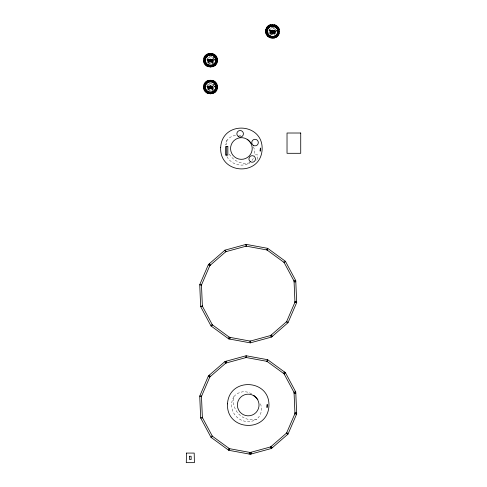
<?xml version="1.0" encoding="UTF-8"?>
<svg xmlns="http://www.w3.org/2000/svg" width="487" height="487" viewBox="0 0 487 487"><rect width="100%" height="100%" fill="white"/><g stroke="black" fill="none" stroke-linecap="round" stroke-linejoin="round"><path stroke-width="0.37" stroke-dasharray="2.44 1.83" d="M211.321 62.038L212.076 61.794L212.137 59.481L211.449 59.396L212.003 59.566L211.924 61.429L210.536 61.904L209.227 61.472L208.947 60.577L209.087 61.411L208.886 60.291L209.215 61.417L209.757 61.691L208.886 61.429L208.886 59.353L210.603 59.097L212.003 59.566L211.851 61.179L212.18 60.558L211.772 59.451L209.057 59.402L208.722 60.577L209.02 61.319L210.39 61.733C209.246 62.214 207.785 59.895 208.917 61.368L208.363 60.674L209.337 60.924C208.199 60.224 208.606 59.298 207.602 59.067L206.792 59.536L209.16 61.204L208.418 60.997L208.412 59.42L209.58 59.822C209.282 62.166 209.501 61.526 207.425 60.071L207.888 60.333L207.091 59.974L207.949 59.651L207.285 59.055L209.544 61.137A1.284 1.284 0 0 0 211.742 60.546A1.284 1.284 0 0 0 210.165 58.97A1.284 1.284 0 0 0 209.593 61.125L208.418 60.997L208.412 59.42L209.209 59.359L209.891 60.412L209.343 59.846L208.832 59.986L209.051 59.676C208.132 60.814 209.313 61.959 210.5 61.989L211.961 61.672M274.029 32.751L272.556 33.049C271.375 33.031 270.206 31.874 271.125 30.748L270.906 31.058L271.417 30.918L271.959 31.485L271.283 30.431L270.486 30.492L270.486 32.075L271.655 32.185A1.284 1.284 0 0 1 272.239 30.048A1.284 1.284 0 0 1 273.816 31.618A1.284 1.284 0 0 1 271.661 32.197L269.36 30.127L269.993 30.675L269.165 31.052L270.942 31.978L270.011 30.194L270.395 30.821L269.676 30.145L269.031 30.279L269.104 31.058L270.991 32.44L270.437 31.746C271.338 33.006 271.728 32.081 270.486 32.075L270.486 30.492L271.655 30.894L271.679 32.276L270.742 31.838L271.411 31.996C270.364 32.081 270.882 29.196 272.677 30.17L274.211 30.559L274.151 32.866L273.396 33.11M210.494 59.402L210.512 61.886L211.2 61.879L208.947 61.788L208.692 60.644M210.494 86.205L210.512 88.689L211.2 88.677L211.942 88.232L211.973 86.357L208.412 86.217L208.418 87.8L209.002 87.995L207.054 86.808L206.963 86.01L207.602 85.87C208.6 86.041 208.296 87.307 209.605 88.001C209.02 88.141 208.862 87.916 209.008 88.287L210.39 88.531L209.02 88.123L207.285 85.858L207.949 86.455L207.432 86.93L208.868 87.703L209.337 87.727L208.734 87.325L209.057 86.205L211.772 86.254L212.204 87.557L211.808 86.668L212.131 87.24L211.65 87.143L211.163 87.757L211.455 86.662L212.028 86.059L212.6 86.187L212.642 87.8L211.778 88.804L210.634 88.573L211.942 88.232L211.973 86.357L211.449 86.199L212.137 86.284L212.32 87.41L212.076 88.597L211.321 88.835M271.411 31.996L270.748 32.081L272.464 32.806L271.089 32.398L270.802 31.649L271.131 30.474L272.568 30.474L272.586 32.958L273.274 32.952L272.543 32.921L274.011 32.501L274.248 31.734L273.84 30.718L274.242 31.801L273.396 32.842C271.618 32.702 274.796 33.682 274.473 32.312L274.887 31.338L274.674 30.462L274.096 30.328L273.524 30.937L273.231 32.026L273.724 31.412L274.205 31.509L273.883 30.943L274.114 31.88L274.656 32.245L274.875 31.527L274.918 32.093L274.753 31.491L275.094 31.892L275.319 30.699L274.972 30.273L274.163 30.675L274.011 31.789M213.245 59.627L212.843 61.021L212.679 60.418L213.038 60.565C212.941 61.472 212.375 61.417 211.778 62.001L210.634 61.77L211.942 61.429L212.174 60.662L211.766 59.645L212.204 60.759L211.808 59.871L212.131 60.437L211.65 60.339L211.163 60.954L212.028 59.256L212.6 59.39L212.582 61.472L212.551 60.759C211.699 61.094 213.373 59.901 212.064 60.321L212.417 59.365L213.245 59.627L212.898 59.195L212.088 59.597L211.936 60.717M211.936 87.52L212.088 86.4L212.898 85.998L213.221 86.972L212.843 87.818L212.679 87.222L213.032 87.77L212.582 88.269L212.551 87.557C212.235 87.995 212.119 86.796 213.215 87.021M212.393 59.195L211.918 60.4L212.801 60.589L213.111 60.071C212.782 61.131 211.029 61.386 212.186 61.015L211.839 61.039L212.046 61.295L212.387 59.438L210.603 59.055L209.233 59.487L210.603 59.097L211.924 59.578L212.18 60.711L211.802 61.551L211.115 61.782L212.003 61.63L212.314 60.309L211.942 59.262L212.003 61.63L212.088 59.597M210.512 88.689L211.261 88.628L209.879 88.628L210.536 88.701L209.227 88.275L208.947 87.38L209.087 88.214L208.886 87.094L209.215 88.214L209.757 88.494L208.886 88.232L208.886 86.15L210.603 85.901L211.924 86.376L212.18 87.514L211.802 88.348L211.115 88.579L212.003 88.427L212.387 86.242L210.603 85.852L209.233 86.29L209.227 88.275L211.2 88.677L208.947 88.585L208.692 87.441M274.23 31.57L273.877 32.623L273.189 32.854L274.078 32.702L274.461 30.517L272.677 30.127L271.308 30.559L272.677 30.17L273.998 30.651L274.254 31.783L274.047 30.626L273.925 32.252L274.096 30.827L272.568 30.474M274.534 32.3L274.936 32.398L275.131 31.625L274.26 31.405L274.65 32.544M235.495 135.362A13.496 13.496 0 0 0 227.131 140.019L227.027 140.299A18.956 18.956 0 0 0 226.595 144.846M251.657 393.922A13.496 13.496 0 0 0 233.949 396.521L233.845 396.795A18.956 18.956 0 0 0 255.145 419.605L256.813 419.161A13.49 13.49 0 0 0 259.778 402.353M212.088 86.4L212.046 88.098L211.815 87.806L212.186 87.812L211.735 87.824L212.046 88.098M274.163 30.675L274.12 32.367M212.856 87.276L213.02 87.623C212.825 86.528 212.679 88.774 212.04 87.605L212.204 87.343M227.082 140.086L226.492 141.175A16.613 16.613 0 0 0 225.171 144.956M233.9 396.582L233.31 397.672A16.613 16.613 0 0 0 255.724 419.818L256.6 419.325M212.393 85.998L211.918 87.197L212.801 87.386L213.111 86.875L211.924 87.818L212.289 87.794M274.461 30.267L273.992 31.472L274.875 31.661L275.185 31.144L273.998 32.093L274.358 32.069M212.204 60.54L212.582 61.173L212.807 60.455M226.893 156.607A16.613 16.613 0 0 0 248.906 163.322L249.995 162.658M210.548 62.056L208.947 61.788L210.487 61.977L211.206 61.593M272.543 33.183L271.022 32.86L270.766 31.716M210.548 88.859L208.947 88.585L211.961 88.476M272.653 33.031L271.91 32.702L272.568 33.079L273.28 32.672M211.206 88.397L210.5 88.811L209.063 88.208L208.716 87.514L209.051 86.479L208.832 86.789L209.343 86.649L209.891 87.216L209.209 86.162L211.37 86.187L209.946 86.126M272.568 33.079L273.31 32.854L272.586 32.958M272.02 30.395L273.444 30.456L271.265 30.444L272.72 30.346L271.369 30.523L271.302 32.544L273.274 32.952L271.302 32.544L271.015 31.649L271.825 32.769L270.961 32.507L270.882 30.553L269.506 29.902L270.912 31.326M209.946 59.323L211.37 59.384L209.191 59.371L210.652 59.274L209.3 59.432L208.978 60.644L209.227 61.472L211.2 61.879L210.512 61.886M249.782 162.828L248.321 163.108A18.956 18.956 0 0 1 228.993 153.6M271.466 27.15L272.574 27.004M212.289 60.991L212.046 61.295M255.352 154.854L257.58 154.854L257.58 160.016L256.095 160.016M212.892 87.325L212.064 87.124L212.417 86.169L213.245 86.43M209.337 60.924C208.15 61.112 209.544 61.052 208.813 59.481L207.432 58.824L208.838 60.254M209.337 87.727L208.868 87.703L208.813 86.284L207.432 85.627L208.838 87.057M274.875 31.533L274.132 31.393L274.491 30.438L275.319 30.699M271.655 30.894L271.052 30.328M209.58 59.822L208.984 59.25M208.917 88.171L208.363 87.477L208.765 88.019M274.674 30.462L274.717 32.069L273.53 32.185L273.524 30.937M212.6 59.39L212.642 60.997L211.461 61.112L211.455 59.864M212.6 86.187L212.642 87.8L211.461 87.916L211.455 86.662M268.861 33.433A4.286 4.286 0 0 1 268.434 32.398M273.682 27.15A4.286 4.286 0 0 1 274.717 27.576M238.746 135.283A13.496 13.496 0 0 1 240.882 135.666M253.447 146.824A13.49 13.49 0 0 1 254.366 155.316M253.295 158.391A13.49 13.49 0 0 1 251.517 161.118M209.58 86.625L209.58 87.916L208.418 87.8L208.412 86.217L209.672 86.704L208.984 86.053L209.58 86.625M208.558 86.917C208.655 88.518 208.101 85.511 209.191 86.765L209.191 87.167L209.173 86.479L208.491 86.357C207.316 89.748 210.548 90.138 209.173 86.479L208.558 86.522L208.558 86.917M208.558 60.12C208.655 61.715 208.101 58.708 209.191 59.962L209.191 60.364L209.173 59.682L208.491 59.554C207.316 62.951 210.548 63.34 209.173 59.682L208.558 59.724L208.558 60.12M270.632 31.192C270.729 32.787 270.169 29.78 271.265 31.034L271.265 31.436L271.247 30.754C268.142 31.43 272.805 36.762 271.247 30.754L270.632 30.797L270.632 31.192M211.06 61.429L211.644 60.972L210.944 59.53L209.538 60.199L210.134 61.642L211.127 61.697L211.644 60.972L211.06 61.429M211.06 88.232L211.644 87.776L210.944 86.333L209.538 86.996L210.134 88.445L211.127 88.5L211.644 87.776L211.06 88.232M273.134 32.501L273.718 32.045L273.018 30.602L271.612 31.271L272.209 32.714L273.201 32.769L273.718 32.045L273.134 32.501M212.618 61.995C211.37 63.791 211.522 60.583 211.857 59.657L212.563 59.499L212.618 61.995M212.618 88.798C211.37 90.594 211.522 87.38 211.857 86.461L212.563 86.296L212.618 88.798M274.692 33.067C273.444 34.863 273.591 31.655 273.931 30.736L274.631 30.571L274.692 33.067M213.038 60.565L212.728 60.491L213.056 60.546M210.116 59.731L210.323 61.064L210.116 59.731M210.116 86.534L210.323 87.867L210.116 86.534M272.19 30.803L272.397 32.136L272.19 30.803M212.137 87.021L212.003 88.427L212.314 87.112L211.942 86.065L212.137 87.021M274.211 31.296L274.078 32.702L274.388 31.381L274.017 30.334L274.211 31.296M213.221 60.175L212.91 60.552L213.215 60.224M212.983 60.942L212.862 61.325L212.983 60.942M212.983 87.745L212.862 88.123L212.983 87.745M212.898 60.857L212.807 61.167L212.935 60.857M212.898 87.66L212.807 87.97L212.935 87.66M274.966 31.929L274.881 32.239L275.009 31.929M275.058 32.014L274.936 32.398L275.106 32.045M211.078 60.741L210.116 60.918L211.078 60.741L210.914 60.309L211.023 60.808L210.116 60.918L210.019 59.895L210.08 60.571C210.134 58.507 211.662 62.33 211.06 60.759M211.078 87.544L209.94 87.52L211.078 87.544M273.152 31.813L272.014 31.795L273.152 31.813M275.283 31.296L274.966 31.649L275.283 31.296M213.531 63.243L212.642 63.925A4.286 4.286 0 0 0 213.531 63.243M213.531 90.046L212.642 90.728A4.286 4.286 0 0 0 213.531 90.046M274.26 32.087C273.651 32.288 273.871 32.331 274.26 32.087M209.647 59.237L209.045 59.536L209.647 59.237M209.647 86.035L209.045 86.333L209.647 86.035M272.568 31.01L272.154 31.643L272.093 30.967L272.184 31.99L273.097 31.88L272.988 31.381L273.231 32.428L272.568 31.01M210.494 86.735L210.08 87.374L210.019 86.692L210.116 87.721L211.023 87.611L210.914 87.112L211.157 88.153L210.494 86.735M209.02 59.128L208.479 59.311L209.599 59.749L209.02 59.128M209.02 85.931L208.479 86.114L209.599 86.546L209.02 85.931M271.095 30.206L270.553 30.383L271.673 30.821L271.095 30.206M274.625 33.195L273.785 33.445L274.625 33.195M212.551 62.123L211.711 62.373L212.551 62.123M212.551 88.92L211.711 89.17L212.551 88.92M274.631 30.571L273.95 30.73L274.631 30.571M212.563 59.499L211.882 59.657L212.563 59.499M212.563 86.296L211.882 86.461L212.563 86.296M273.061 32.568L272.501 32.568L273.061 32.568M210.987 61.496L210.427 61.496L210.987 61.496M210.987 88.299L210.427 88.293L210.987 88.299M274.619 31.74L273.962 31.844L274.589 31.74L274.558 30.797L274.589 31.74M212.545 60.668L211.906 60.778L212.515 60.668L212.484 59.718L212.515 60.668M212.545 87.465L211.906 87.581L212.515 87.465L212.484 86.522L212.515 87.465M211.608 64.351L209.392 64.351A4.286 4.286 0 0 0 211.608 64.351M211.608 91.154L209.392 91.154A4.286 4.286 0 0 0 211.608 91.154M272.702 30.675L271.971 30.724L272.702 30.675M210.627 59.603L209.897 59.651L210.627 59.603M210.627 86.4L209.897 86.455L210.627 86.4M271.417 33.445L270.529 33.195L271.399 33.445M209.343 62.373L208.46 62.123L209.325 62.373M209.343 89.17L208.46 88.92L209.325 89.17M210.554 61.861L209.879 61.825L210.536 61.904M275.021 30.492L274.638 30.468L274.991 30.504M212.947 59.42L212.563 59.396L212.916 59.432M212.947 86.223L212.563 86.199L212.916 86.236M270.809 30.681L270.912 30.991L270.309 30.364L270.809 30.681M208.734 59.609L208.838 59.913L208.235 59.292L208.734 59.609M208.734 86.406L208.838 86.716L208.235 86.089L208.734 86.406M272.61 32.976L271.953 32.897L272.61 32.976M272.556 33.049L271.022 32.86L272.556 33.049M207.888 87.136L207.091 86.777L207.888 87.136M271.429 32.586L270.906 32.379L271.417 32.586M209.355 61.508L208.832 61.307L209.349 61.514M209.355 88.311L208.82 88.11L209.349 88.311M271.807 32.818L271.137 32.483L271.807 32.818M209.733 61.746L209.063 61.411L209.733 61.746M209.733 88.549L209.063 88.208L209.733 88.549M210.5 61.989L209.836 61.624L210.5 62.007M210.5 88.786L209.836 88.427L210.5 88.811M208.886 87.697L209.02 87.989L208.886 87.697M214.213 58.075L213.531 57.186A4.286 4.286 0 0 1 214.213 58.075M214.213 84.872L213.531 83.989A4.286 4.286 0 0 1 214.213 84.872M271.789 32.014L271.612 31.271L271.789 32.014M209.714 60.942L209.538 60.199L209.714 60.942M209.714 87.745L209.538 86.996L209.714 87.745M271.162 32.489L270.961 31.369L271.162 32.489M276.86 31.29L276.713 30.182A4.286 4.286 0 0 1 276.86 31.29M214.785 60.218L214.639 59.104A4.286 4.286 0 0 1 214.785 60.218M214.785 87.015L214.639 85.907A4.286 4.286 0 0 1 214.785 87.015M208.266 89.249A3.159 3.159 0 0 0 213.55 87.83A3.159 3.159 0 0 0 209.684 83.965A3.159 3.159 0 0 0 208.266 89.249M207.937 89.584A3.628 3.628 0 0 0 214.006 87.958A3.628 3.628 0 0 0 209.562 83.508A3.628 3.628 0 0 0 207.937 89.584M209.593 87.928A1.284 1.284 0 0 0 211.742 87.35A1.284 1.284 0 0 0 210.165 85.773A1.284 1.284 0 0 0 209.593 87.928M209.854 87.66A0.907 0.907 0 0 0 211.376 87.252A0.907 0.907 0 0 0 210.262 86.138A0.907 0.907 0 0 0 209.854 87.66M208.266 62.446A3.159 3.159 0 0 0 213.55 61.033A3.159 3.159 0 0 0 209.684 57.168A3.159 3.159 0 0 0 208.266 62.446M207.937 62.78A3.628 3.628 0 0 0 214.006 61.155A3.628 3.628 0 0 0 209.562 56.711A3.628 3.628 0 0 0 207.937 62.78M209.854 60.857A0.907 0.907 0 0 0 211.376 60.449A0.907 0.907 0 0 0 210.262 59.335A0.907 0.907 0 0 0 209.854 60.857M270.997 34.023A3.159 3.159 0 0 0 275.727 31.29A3.159 3.159 0 0 0 270.997 28.556A3.159 3.159 0 0 0 270.997 34.023M270.005 33.853A3.628 3.628 0 0 0 276.08 32.227A3.628 3.628 0 0 0 271.636 27.783A3.628 3.628 0 0 0 270.005 33.853M272.117 32.075A0.907 0.907 0 0 0 273.481 31.29A0.907 0.907 0 0 0 272.117 30.498A0.907 0.907 0 0 0 272.117 32.075"/><path stroke-width="0.73" d="M260.18 151.055L260.381 148.005L260.21 151.061M203.56 60.218C203.225 51.305 217.774 51.305 217.439 60.218C217.774 69.13 203.225 69.13 203.56 60.218L205.021 60.218M203.56 87.015C203.225 78.103 217.774 78.103 217.439 87.015C217.774 95.927 203.225 95.927 203.56 87.015L205.021 87.015M265.872 29.494C263.242 38.01 277.292 41.779 279.276 33.086C281.906 24.563 267.85 20.795 265.872 29.494L267.278 29.871M229.888 339.11L230.199 337.418M249.155 454.036L249.466 452.344M211.918 54.921L212.295 53.515M211.918 81.725L212.295 80.312M270.778 37.992L271.156 36.58M207.03 66.226L207.76 64.96M213.239 55.469L213.97 54.209M207.03 93.023L207.76 91.763M213.239 82.273L213.97 81.006M269.104 37.298L269.835 36.032M275.313 26.542L276.044 25.281M283.452 373.365L284.469 371.971M214.377 56.34L215.406 55.311M214.377 83.143L215.406 82.108M267.667 36.196L268.696 35.161M204.491 63.681L205.751 62.957M215.248 57.472L216.508 56.748M266.566 34.76L267.826 34.029M277.322 28.55L278.582 27.82M204.491 90.485L205.751 89.754M215.248 84.275L216.508 83.545M265.872 33.086L267.278 32.708M215.796 58.799L217.202 58.422M215.796 85.596L217.202 85.219M294.093 281.87L295.81 281.796M294.921 301.441L296.644 301.368M294.093 393.252L295.81 393.179M294.921 412.824L296.644 412.751M278.053 31.29L279.514 31.29M215.796 61.636L217.202 62.013M215.796 88.433L217.202 88.811M266.566 27.82L267.826 28.55M215.248 62.957L216.508 63.681M215.248 89.754L216.508 90.485M247.122 139.319L247.408 139.519A16.613 16.613 0 0 1 250.257 142.332L251.036 143.227M257.854 399.73L257.075 398.835A16.613 16.613 0 0 0 254.226 396.016L253.374 395.249M267.667 26.383L268.696 27.412M276.446 35.161L277.48 36.196M205.593 55.311L206.622 56.34M214.377 64.089L215.406 65.118M205.593 82.108L206.622 83.143M214.377 90.892L215.406 91.921M209.294 263.784L210.427 265.08M271.222 335.013L272.355 336.316M209.294 375.16L210.427 376.463M271.222 446.396L272.355 447.693M275.313 36.032L276.044 37.298M207.03 54.209L207.76 55.469M207.03 81.006L207.76 82.273M226.096 361.232L226.552 362.894M250.982 452.277L251.438 453.939M273.992 36.58L274.37 37.992M208.704 53.515L209.081 54.921M208.704 80.312L209.081 81.725M272.574 24.35L272.574 25.805M226.68 146.63L226.68 155.122M210.5 65.696L210.5 67.151M210.5 92.5L210.5 93.954M216.325 90.381A6.727 6.727 0 0 1 215.656 91.343M215.26 91.775A6.727 6.727 0 0 1 212.241 93.516M208.759 93.516A6.727 6.727 0 0 1 207.133 92.847M206.64 92.53A6.727 6.727 0 0 1 204.984 90.874M204.674 90.381A6.727 6.727 0 0 1 203.773 87.015M203.998 85.274A6.727 6.727 0 0 1 205.739 82.26M206.171 81.865A6.727 6.727 0 0 1 208.199 80.69M208.759 80.513A6.727 6.727 0 0 1 212.241 80.513M212.801 80.69A6.727 6.727 0 0 1 216.325 83.648M217.001 85.274A6.727 6.727 0 0 1 217.001 88.756M216.325 63.578A6.727 6.727 0 0 1 212.241 66.713M208.759 66.713A6.727 6.727 0 0 1 207.133 66.043M206.64 65.727A6.727 6.727 0 0 1 204.984 64.071M204.674 63.578A6.727 6.727 0 0 1 203.773 60.218M203.998 58.47A6.727 6.727 0 0 1 205.739 55.457M206.171 55.061A6.727 6.727 0 0 1 208.199 53.893M208.759 53.716A6.727 6.727 0 0 1 209.915 53.509M210.5 53.485A6.727 6.727 0 0 1 212.241 53.716M212.801 53.893A6.727 6.727 0 0 1 216.325 56.851M217.001 58.47A6.727 6.727 0 0 1 217.001 61.959M279.075 33.031A6.727 6.727 0 0 1 277.334 36.044M276.902 36.44A6.727 6.727 0 0 1 275.94 37.115M274.315 37.791A6.727 6.727 0 0 1 270.833 37.791M269.208 37.115A6.727 6.727 0 0 1 266.742 34.65M266.072 33.031A6.727 6.727 0 0 1 266.072 29.549M266.742 27.923A6.727 6.727 0 0 1 267.418 26.962M267.813 26.529A6.727 6.727 0 0 1 270.833 24.788M274.315 24.788A6.727 6.727 0 0 1 275.94 25.458M276.433 25.774A6.727 6.727 0 0 1 278.089 27.43M278.4 27.923A6.727 6.727 0 0 1 279.075 29.549M220.678 147.378C219.241 174.535 260.6 176.781 262.109 149.631C263.54 122.48 222.194 120.234 220.678 147.378M227.502 403.875C226.059 431.032 267.418 433.284 268.927 406.128C270.364 378.977 229.018 376.731 227.502 403.875M267.168 404.508L267.034 407.558L267.199 404.508M186.491 453.074L186.278 462.65L194.41 462.65L194.197 453.074L186.491 453.074M189.577 456.24L189.504 459.491L191.178 459.491L191.105 456.24L189.577 456.24M204.418 59.682L204.394 60.218A6.106 6.106 0 0 0 210.5 66.323A6.106 6.106 0 0 0 216.605 60.218L216.581 59.682A6.106 6.106 0 0 0 204.418 59.682M204.418 86.485L204.394 87.015A6.106 6.106 0 0 0 210.5 93.12A6.106 6.106 0 0 0 216.605 87.015L216.581 86.485A6.106 6.106 0 0 0 204.418 86.485M266.486 30.754L266.468 31.29A6.106 6.106 0 0 0 272.574 37.396A6.106 6.106 0 0 0 278.68 31.29L278.655 30.754A6.106 6.106 0 0 0 266.486 30.754M229.042 337.205L228.732 338.897L250.306 342.866L271.466 337.083L288.024 322.692L296.693 302.543L295.761 280.622L285.412 261.282L267.698 248.346L246.124 244.371L224.964 250.16L208.406 264.551L199.737 284.7L200.668 306.621L211.017 325.961L228.732 338.897L229.748 337.509L212.034 324.567L211.017 325.961L212.533 325.152L202.19 305.806L200.668 306.621L202.391 306.548L201.46 284.627L199.737 284.7L201.32 285.382L209.988 265.232L208.406 264.551L209.538 265.853L226.096 251.456L224.964 250.16L225.42 251.822L246.58 246.038L246.124 244.371L245.813 246.069L267.387 250.038L267.698 248.346L266.681 249.734L284.396 262.676L285.412 261.282L283.897 262.091L294.245 281.437L295.761 280.622L294.038 280.695L294.97 302.616L296.693 302.543L295.11 301.861L286.441 322.01L288.024 322.692L286.892 321.39L270.334 335.787L271.466 337.083L271.015 335.421L249.849 341.204L250.306 342.866L250.616 341.174L229.042 337.205M229.042 448.588L228.732 450.28L250.306 454.249L271.466 448.466L288.024 434.075L296.693 413.92L295.761 392.005L285.412 372.665L267.698 359.723L246.124 355.753L224.964 361.537L208.406 375.934L199.737 396.083L200.668 417.998L211.017 437.344L228.732 450.28L229.748 448.886L212.034 435.95L211.017 437.344L212.533 436.529L202.19 417.189L200.668 417.998L202.391 417.925L201.46 396.01L199.737 396.083L201.32 396.765L209.988 376.615L208.406 375.934L209.538 377.23L226.096 362.839L224.964 361.537L225.42 363.205L246.58 357.415L246.124 355.753L245.813 357.452L267.387 361.421L267.698 359.723L266.681 361.117L284.396 374.053L285.412 372.665L283.897 373.474L294.245 392.82L295.761 392.005L294.038 392.078L294.97 413.993L296.693 413.92L295.11 413.238L286.441 433.393L288.024 434.075L286.892 432.773L270.334 447.163L271.466 448.466L271.015 446.804L249.849 452.587L250.306 454.249L250.616 452.557L229.042 448.588M300.723 133.012L287.026 133.012L287.026 153.308L300.723 153.308L300.723 133.012M227.849 146.63L225.511 146.63L225.511 155.122L227.849 155.122L227.849 146.63M247.317 139.428L246.562 138.984A10.836 10.836 0 0 0 230.704 146.757A10.836 10.836 0 0 0 243.269 159.176A10.836 10.836 0 0 0 250.854 143.221L250.397 142.478A10.836 10.836 0 0 0 247.317 139.428M254.135 395.931L253.386 395.481A10.836 10.836 0 0 0 237.522 403.254A10.836 10.836 0 0 0 250.087 415.673A10.836 10.836 0 0 0 257.672 399.717L257.215 398.975A10.836 10.836 0 0 0 254.135 395.931M207.602 92.037A5.795 5.795 0 0 0 216.295 87.015A5.795 5.795 0 0 0 207.602 81.993A5.795 5.795 0 0 0 207.602 92.037M207.687 91.891A5.625 5.625 0 0 0 216.125 87.015A5.625 5.625 0 0 0 207.687 82.145A5.625 5.625 0 0 0 207.687 91.891M207.809 91.678A5.381 5.381 0 0 0 215.881 87.015A5.381 5.381 0 0 0 207.809 82.358A5.381 5.381 0 0 0 207.809 91.678M207.894 91.532A5.217 5.217 0 0 0 215.717 87.015A5.217 5.217 0 0 0 207.894 82.498A5.217 5.217 0 0 0 207.894 91.532M207.602 65.234A5.795 5.795 0 0 0 216.295 60.218A5.795 5.795 0 0 0 207.602 55.195A5.795 5.795 0 0 0 207.602 65.234M207.687 65.088A5.625 5.625 0 0 0 216.125 60.218A5.625 5.625 0 0 0 207.687 55.341A5.625 5.625 0 0 0 207.687 65.088M207.809 64.874A5.381 5.381 0 0 0 215.881 60.218A5.381 5.381 0 0 0 207.809 55.555A5.381 5.381 0 0 0 207.809 64.874M207.894 64.734A5.217 5.217 0 0 0 215.717 60.218A5.217 5.217 0 0 0 207.894 55.695A5.217 5.217 0 0 0 207.894 64.734M238.484 136.634A3.287 3.287 0 0 0 243.427 133.815A3.287 3.287 0 0 0 238.508 130.942A3.287 3.287 0 0 0 238.484 136.634M253.386 145.406A3.287 3.287 0 0 0 258.329 142.588A3.287 3.287 0 0 0 253.417 139.714A3.287 3.287 0 0 0 253.386 145.406M250.555 161.8A3.287 3.287 0 0 0 255.498 158.981A3.287 3.287 0 0 0 250.586 156.108A3.287 3.287 0 0 0 250.555 161.8M269.25 36.038A5.795 5.795 0 0 0 278.351 31.795A5.795 5.795 0 0 0 270.121 26.03A5.795 5.795 0 0 0 269.25 36.038M269.348 35.898A5.625 5.625 0 0 0 278.174 31.777A5.625 5.625 0 0 0 270.194 26.188A5.625 5.625 0 0 0 269.348 35.898M269.883 35.947A5.381 5.381 0 0 0 277.955 31.29A5.381 5.381 0 0 0 269.883 26.627A5.381 5.381 0 0 0 269.883 35.947M269.579 35.563A5.217 5.217 0 0 0 277.767 31.74A5.217 5.217 0 0 0 270.37 26.56A5.217 5.217 0 0 0 269.579 35.563"/></g></svg>
